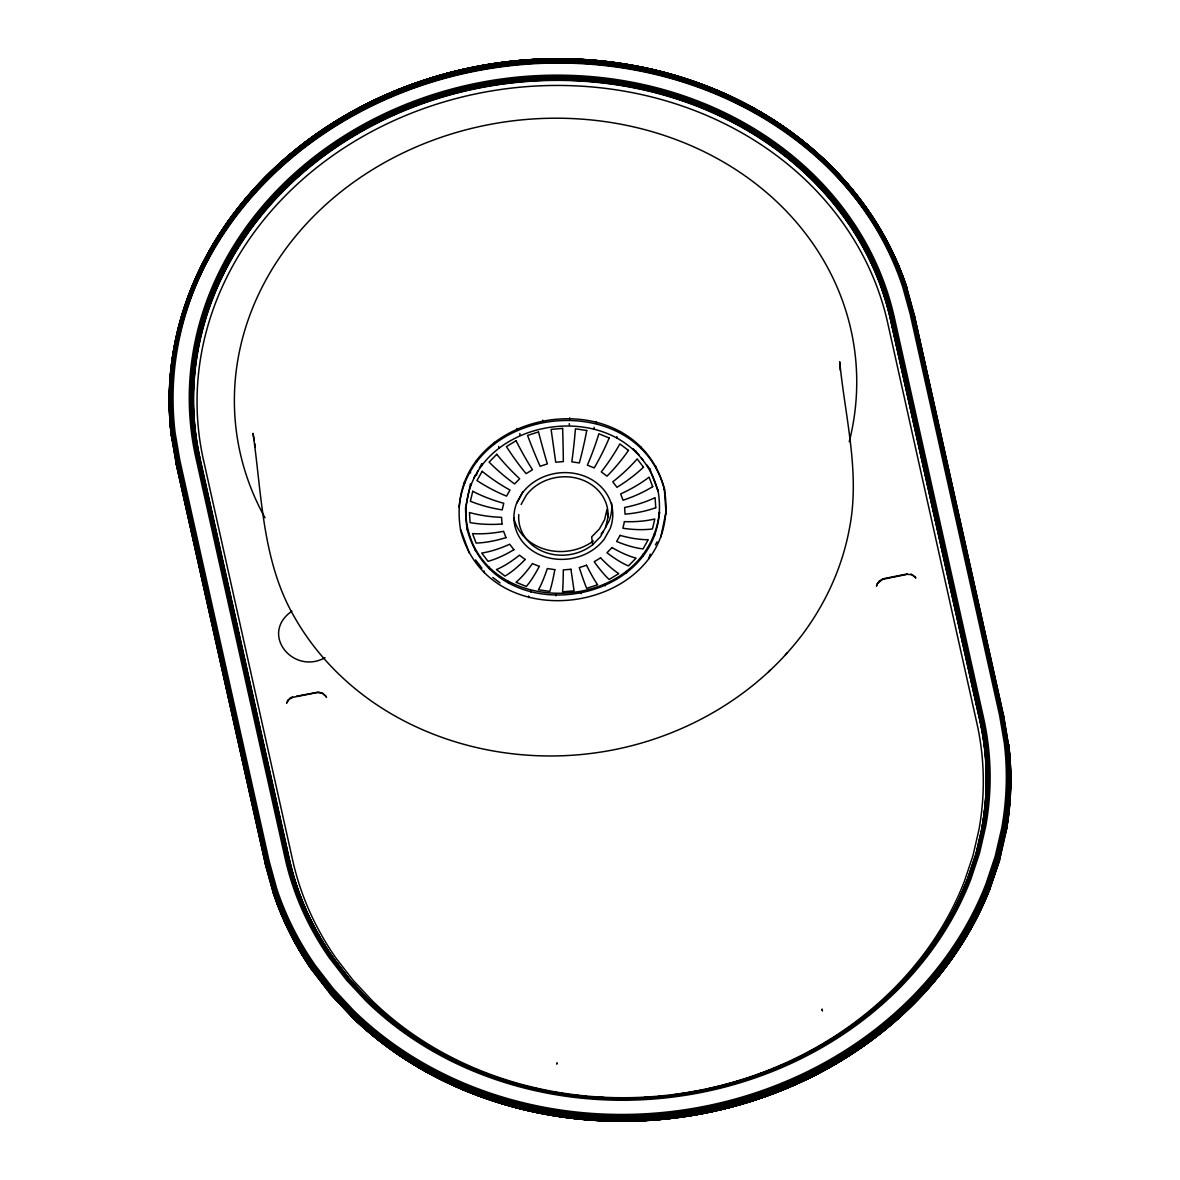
<?xml version="1.0" encoding="UTF-8"?>
<svg xmlns="http://www.w3.org/2000/svg" width="1180" height="1180" viewBox="0 0 1180 1180"><rect width="100%" height="100%" fill="white"/><g stroke="black" fill="none" stroke-linecap="round" stroke-linejoin="round"><path stroke-width="1.5" d="M286.711 703.192L287.964 699.961M876.534 586.224L876.696 585.177M460.761 530.912C439.373 410.124 633.144 373.308 664.325 488.55L664.532 490.113C684.002 610.03 491.559 645.342 460.761 530.912L460.569 529.348M664.532 490.113C638.528 387.114 469.375 403.029 459.123 507.238L458.917 505.674M657.909 489.833C678.072 603.054 496.426 637.643 467.192 529.628C448.946 417.263 629.264 384.164 658.115 491.396L649.856 468.962L646.625 464.773M605.606 527.504L607.936 517.4L606.933 509.568L604.602 519.672L599.396 528.979L591.667 536.871L592.67 544.703A44.781 39.132 -7.3 0 1 543.405 551.665A44.781 39.132 -7.3 0 1 518.772 514.583M465.554 507.577C465.658 622.185 647.466 620.031 659.458 512.017L659.65 513.58M664.325 488.55L665.977 512.223L660.771 537.225M975.845 854.173L982.173 827.15A352.717 308.187 -7.3 0 0 980.064 719.992L890.812 319.397A352.717 308.201 -7.3 0 0 478.121 87.468A352.717 308.201 -7.3 0 0 199.612 457.781L289.07 858.583A352.555 308.039 -7.3 0 0 332.849 957.349M1004.637 830.882L997.734 860.471L988.457 888.186A374.768 327.465 -7.3 0 1 352.466 1015.523L330.415 991.938L312.331 968.5A376.494 328.969 -7.3 0 1 296.696 943.705M999.947 852.83L989.489 885.634A376.258 328.763 -7.3 0 1 350.962 1013.473L330.577 991.584M1000.33 851.163L1004.947 831.118M1005.213 831.384L999.047 858.081L988.943 888.289A375.284 327.922 -7.3 0 1 352.068 1015.803L330.312 992.277M1005.404 831.635L999.254 858.347L989.179 888.319A375.535 328.143 -7.3 0 1 351.861 1015.906L330.267 992.867L312.154 969.4A376.789 329.235 -7.3 0 1 297.419 946.168M990.212 887.965L999.534 860.102L1006.127 831.472A376.789 329.235 -7.3 0 0 1008.708 745.303M286.784 702.734L290.162 697.955M876.637 585.56L877.006 584.159M975.904 853.937L967.187 880.015A352.555 308.039 -7.3 0 1 788.683 1062.236M998.487 857.536L989.179 885.339A375.963 328.497 -7.3 0 1 351.153 1013.074L330.784 991.215L312.73 967.807A375.963 328.497 -7.3 0 1 274.262 891.888M999.534 860.102L989.4 888.319A375.786 328.35 -7.3 0 1 351.684 1015.995L330.474 994.062L312.287 970.388A376.789 329.235 -7.3 0 1 273.155 892.567M999.578 859.866L989.932 888.216A376.376 328.866 -7.3 0 1 351.197 1016.098M876.947 584.543L878.997 581.209L882.788 578.893M473.741 478.121L475.363 475.216M477.797 470.879L476.381 475.348M479.404 467.988L481.838 463.637L482.045 465.215M516.619 503.27L522.371 492.96A49.531 43.277 -7.3 0 1 585.413 476.528A49.531 43.277 -7.3 0 1 610.09 528.714L604.322 539.024A49.531 43.277 -7.3 0 1 541.281 555.456A49.531 43.277 -7.3 0 1 516.619 503.27L522.696 492.001M521.103 504.494L526.31 495.172A44.781 39.132 -7.3 0 1 577.905 478.49A44.781 39.132 -7.3 0 1 607.936 517.4M650.21 554.202L648.675 558.863M655.387 544.939L657.113 541.841M1000.625 855.22L999.371 855.588M877.419 583.54L882.758 579.321L907.361 574.321L912.155 574.749L915.09 576.932M254.187 440.17L253.007 433.325C262.004 495.467 262.108 562.3 294.985 618.025C314.411 651.98 341.964 680.875 374.149 703C436.689 745.731 515.026 762.708 589.926 753.577C672.821 743.577 752.147 701.126 802.71 634.088C825.823 603.039 842.284 567.005 849.349 528.891C860.486 473.209 845.057 417.16 839.717 361.803L840.322 370.461M592.67 544.703L600.399 536.812L609.087 520.881A49.531 43.277 -7.3 0 0 611.624 503.241M768.608 671.833L770.466 669.96M785.423 654.679L787.458 652.614M291.888 611.152C259.202 633.925 293.26 675.388 325.016 657.702M288.525 699.607L292.743 697.38L317.376 692.513L322.052 693.206L325.636 695.875M327.288 989.932L328.571 989.887M290.959 697.528L292.743 696.967M331.123 994.194L312.213 968.824A376.656 329.117 -7.3 0 1 297.478 945.593M296.342 696.244L318.453 692.085L322.981 693.383L326.241 696.79M883.923 578.598L907.332 573.923M998.693 860.53L1004.755 832.254A375.284 327.922 -7.3 0 0 1007.337 746.439L1002.587 718.664L913.143 317.228L904.677 286.534A374.768 327.465 -7.3 0 0 902.936 281.43M911.004 574.026L915.577 577.669M632.923 448.621L639.088 454.993M492.798 577.477L500.04 582.891M368.263 999.534L349.118 978.987L332.155 956.995A353.218 308.629 -7.3 0 1 288.304 858.052L199.037 457.427A353.248 308.659 -7.3 0 1 477.959 86.583A353.248 308.659 -7.3 0 1 891.269 318.851L980.536 719.461A353.218 308.629 -7.3 0 1 982.63 826.767L976.494 853.376L967.762 879.513A353.218 308.629 -7.3 0 1 788.919 1062.074M330.798 994.209L351.345 1016.098A376.199 328.719 -7.3 0 0 989.769 888.275M330.385 993.84L351.08 1016.083A376.641 329.102 -7.3 0 0 990.153 888.068M641.242 457.781L643.395 460.584M475.57 559.925L481.971 568.229M332.657 957.187L349.885 979.488M330.636 957.172L347.687 979.267L366.921 999.917A354.929 310.119 -7.3 0 0 969.252 879.321L978.028 853.066L984.209 826.325A354.826 310.03 -7.3 0 0 982.099 718.546L892.817 317.863A354.9 310.104 -7.3 0 0 477.575 84.547A354.9 310.104 -7.3 0 0 197.34 457.103L286.593 857.786A354.929 310.119 -7.3 0 0 330.651 957.187M332.155 993.722L312.494 968.161A376.258 328.763 -7.3 0 1 296.873 943.381M328.365 989.976L313.467 970.683A375.535 328.143 -7.3 0 1 274.483 893.142L266.179 862.919M327.789 990.109L312.715 970.771A376.376 328.866 -7.3 0 1 273.642 893.054M915.429 577.315L915.798 578.097M326.078 696.421L326.536 697.38M461.233 531.059L469.36 553.184M914.5 315.96L906.638 287.212A376.656 329.117 -7.3 0 0 473.593 67.29A376.656 329.117 -7.3 0 0 171.351 434.417L176.499 464.227M914.397 316.373L906.196 286.843A376.258 328.763 -7.3 0 0 896.535 261.562M914.161 316.653L906.771 289.218A376.523 328.999 -7.3 0 0 473.873 69.369A376.523 328.999 -7.3 0 0 171.749 436.379M905.886 286.711L913.999 316.786M905.517 286.607L913.822 316.904L1003.265 718.369L1008.03 746.188A376.007 328.542 -7.3 0 1 1005.434 832.165M912.642 317.376L904.205 286.548A374.281 327.037 -7.3 0 0 894.588 261.385M266.857 862.388L275.235 893.009A374.768 327.465 -7.3 0 0 314.146 970.388M266.488 862.654L274.719 893.113A375.284 327.922 -7.3 0 0 313.688 970.609M265.913 863.2L274.247 893.142A375.786 328.35 -7.3 0 0 313.261 970.742M265.707 863.48L274.026 893.142A376.007 328.542 -7.3 0 0 313.069 970.786M265.574 863.745L273.819 893.113A376.199 328.719 -7.3 0 0 312.877 970.786M265.5 864.291L273.48 892.995A376.641 329.102 -7.3 0 0 312.464 970.683M273.259 892.803L265.633 865.265L176.174 463.784M914.176 314.5L1003.944 717.455M913.969 314.293L1003.841 717.853M913.718 314.116L1003.62 718.119M913.792 315.768L1003.457 718.251M912.169 313.718L1001.215 713.34M911.698 313.718L1002.086 718.797M894.307 317.391L983.604 718.119A356.316 311.328 -7.3 0 1 985.713 826.339L979.518 853.214L970.698 879.572A356.478 311.476 -7.3 0 1 365.741 1000.699L346.419 979.961L329.294 957.762A356.316 311.328 -7.3 0 1 285.058 857.978L195.777 457.235A356.449 311.461 -7.3 0 1 477.251 83.087A356.449 311.461 -7.3 0 1 894.293 317.391M203.462 459.861L292.684 860.323A349.295 305.207 -7.3 0 0 336.049 958.204L352.835 979.931L371.744 1000.242A349.162 305.089 -7.3 0 0 964.296 881.608L972.94 855.78L979.002 829.466A349.295 305.207 -7.3 0 0 976.907 723.325L887.685 322.878A349.192 305.104 -7.3 0 0 479.139 93.205A349.192 305.104 -7.3 0 0 203.447 459.861M288.613 858.199L199.361 457.589A352.953 308.408 -7.3 0 1 478.048 87.04A352.953 308.408 -7.3 0 1 891.003 319.116L980.27 719.726A352.938 308.393 -7.3 0 1 982.38 826.944L976.244 853.538L967.113 880.236A352.451 307.965 -7.3 0 1 671.228 1095.438M196.809 457.117L286.091 857.816A355.298 310.458 -7.3 0 0 330.208 957.334L347.274 979.459L366.538 1000.124A355.431 310.561 -7.3 0 0 969.709 879.365L978.515 853.081L984.695 826.295A355.298 310.458 -7.3 0 0 982.586 718.369L893.304 317.671A355.401 310.546 -7.3 0 0 477.458 84.046A355.401 310.546 -7.3 0 0 196.824 457.117M267.742 865.81L177.413 460.967L172.959 434.933M177.442 463.002L267.226 865.884M266.975 865.899L177.516 464.463L172.767 436.674A375.535 328.143 -7.3 0 1 474.124 70.623A375.535 328.143 -7.3 0 1 905.886 289.897L913.394 317.14L1002.838 718.576L1007.587 746.365A375.535 328.143 -7.3 0 1 1005.006 832.239M266.724 865.899L177.28 464.448L172.531 436.644A375.786 328.35 -7.3 0 1 474.065 70.372A375.786 328.35 -7.3 0 1 906.107 289.779L913.615 317.022L1003.059 718.473L1007.809 746.276A375.786 328.35 -7.3 0 1 1005.227 832.21M176.853 463.519L266.503 865.869M176.115 462.265L266.12 865.781M176.056 462.796L265.957 865.692M1003.62 715.995L1008.605 745.701A376.641 329.102 -7.3 0 1 1006.024 831.826M1003.723 717.514L1008.502 745.834M1003.457 717.322L1008.207 746.07A376.199 328.719 -7.3 0 1 1005.625 832.092M1001.613 715.139L1006.82 746.542A374.768 327.465 -7.3 0 1 1004.239 832.225M1001.127 715.11L1005.862 742.825A374.281 327.037 -7.3 0 1 1003.295 828.404L996.79 856.621L987.527 884.292A374.281 327.037 -7.3 0 1 352.333 1011.467L332.052 989.696L314.072 966.39A374.281 327.037 -7.3 0 1 275.206 889.115L267.713 861.946L178.283 460.539L173.549 432.824A374.281 327.037 -7.3 0 1 172.428 375.756M254.762 443.577L255.352 446.999M178.298 464.404L173.549 436.659A374.768 327.465 -7.3 0 1 474.272 71.361A374.768 327.465 -7.3 0 1 905.149 290.192M177.782 464.463L173.032 436.689A375.284 327.922 -7.3 0 1 474.168 70.889A375.284 327.922 -7.3 0 1 905.65 290.014M177.059 464.419L172.295 436.6A376.007 328.542 -7.3 0 1 474.006 70.107A376.007 328.542 -7.3 0 1 906.299 289.646M176.853 464.36L171.498 434.151A376.494 328.969 -7.3 0 1 170.422 423.443M176.277 464.02L171.292 434.948A376.789 329.235 -7.3 0 1 473.637 67.673A376.789 329.235 -7.3 0 1 906.845 287.684M665.977 512.223L666.184 513.787M655.741 466.262L655.933 467.826M649.856 468.962L650.062 470.525M654.384 533.98L654.59 535.543M640.784 446.896L640.991 448.459M635.858 450.804L636.05 452.368M643.056 554.246L643.262 555.81M620.503 431.747L620.71 433.311M616.845 436.615L617.052 438.178M626.226 571.415L626.433 572.993M596.254 421.865L596.461 423.428M594.13 427.352L594.322 428.915M605.06 584.336L605.251 585.914M569.704 417.912L569.911 419.49M569.247 423.65L569.453 425.213M580.973 592.124L581.179 593.688M542.667 420.169L542.874 421.747M555.647 594.233L555.839 595.797M519.834 433.547L520.041 435.11M516.973 428.473L517.179 430.051M530.764 590.531L530.971 592.095M528.64 596.018L528.832 597.582M498.668 446.468L498.86 448.031M494.376 442.264L494.582 443.827M508.049 581.268L508.255 582.846M476.425 460.598L476.617 462.162M489.036 567.078L489.243 568.657M484.11 570.987L484.301 572.566M470.377 471.41L470.569 472.974M470.702 485.467L470.51 483.903L465.643 507.444M475.039 548.936L475.23 550.5M464.33 482.222L464.522 483.785M466.985 528.05L467.192 529.628M982.04 827.372A352.555 308.039 -7.3 0 0 979.931 720.257L890.679 319.677A352.555 308.054 -7.3 0 0 478.18 87.866A352.555 308.054 -7.3 0 0 199.818 457.988M653.204 1097.061A352.555 308.039 -7.3 0 1 644.177 1097.651A352.938 308.393 -7.3 0 0 651.375 1097.061A352.717 308.187 -7.3 0 1 644.147 1097.548A353.218 308.629 -7.3 0 0 651.36 1097.09M617.081 1098.197A352.555 308.039 -7.3 0 1 609.883 1098.034M602.685 1097.739A352.555 308.039 -7.3 0 1 591.903 1097.061M586.519 1096.604A352.555 308.039 -7.3 0 1 554.571 1092.37M549.305 1091.426A352.555 308.039 -7.3 0 1 521.575 1085.113M519.864 1084.641A352.555 308.039 -7.3 0 1 491.308 1075.629M489.671 1075.024A352.555 308.039 -7.3 0 1 465.422 1065.142M463.843 1064.434A352.555 308.039 -7.3 0 1 368.883 999.799M967.32 879.808A352.717 308.187 -7.3 0 1 793.58 1059.861M787.178 1062.796A352.938 308.393 -7.3 0 1 706.909 1089.155A352.717 308.187 -7.3 0 0 787.104 1062.856A352.555 308.039 -7.3 0 1 671.199 1095.276A352.717 308.187 -7.3 0 0 701.569 1090.291A352.938 308.393 -7.3 0 1 678.382 1094.199M665.8 1095.792A352.717 308.187 -7.3 0 1 658.602 1096.515A352.938 308.393 -7.3 0 0 665.8 1095.763A353.218 308.629 -7.3 0 1 658.602 1096.5M604.44 1097.725A352.717 308.187 -7.3 0 1 593.643 1097.09A352.938 308.393 -7.3 0 0 604.396 1097.695A353.218 308.629 -7.3 0 1 593.555 1097.09M566.872 1094.229A352.717 308.187 -7.3 0 1 554.497 1092.282A352.938 308.393 -7.3 0 0 566.813 1094.199A353.218 308.629 -7.3 0 1 554.349 1092.267M491.219 1075.511A352.717 308.187 -7.3 0 0 519.79 1084.538A352.938 308.393 -7.3 0 1 465.186 1064.98M489.567 1074.921A352.717 308.187 -7.3 0 1 465.318 1065.038M463.74 1064.316A352.717 308.187 -7.3 0 1 368.735 999.652M332.686 957.187A352.717 308.187 -7.3 0 1 288.894 858.376M967.512 879.646A352.938 308.393 -7.3 0 1 793.668 1059.802M674.798 1094.686A352.938 308.393 -7.3 0 1 671.199 1095.143A353.218 308.629 -7.3 0 0 701.628 1090.276M463.607 1064.257A352.938 308.393 -7.3 0 1 368.558 999.548M288.658 858.185A352.938 308.393 -7.3 0 0 332.48 957.054L349.383 979.046L368.986 999.991A352.451 307.965 -7.3 0 0 463.917 1064.611M787.296 1062.811A353.218 308.629 -7.3 0 1 706.953 1089.169M586.372 1096.5A353.218 308.629 -7.3 0 1 570.294 1094.716M549.084 1091.308A353.218 308.629 -7.3 0 1 521.309 1084.981M519.598 1084.523A353.218 308.629 -7.3 0 1 368.322 999.504M981.967 827.608A352.451 307.965 -7.3 0 0 979.857 720.538L890.605 319.957A352.451 307.965 -7.3 0 0 478.239 88.205A352.451 307.965 -7.3 0 0 199.951 458.224L289.203 858.804A352.451 307.965 -7.3 0 0 332.967 957.555M655.018 1097.075A352.451 307.965 -7.3 0 1 644.192 1097.813M640.593 1097.99A352.451 307.965 -7.3 0 1 606.314 1098.064M602.715 1097.902A352.451 307.965 -7.3 0 1 590.148 1097.075M586.563 1096.781A352.451 307.965 -7.3 0 1 491.382 1075.806M489.73 1075.201A352.451 307.965 -7.3 0 1 465.495 1065.319M1006.348 742.884A374.768 327.465 -7.3 0 1 1003.782 828.581L997.262 856.813L987.985 884.528A374.768 327.465 -7.3 0 1 351.994 1011.865L331.683 990.064L313.688 966.745A374.768 327.465 -7.3 0 1 274.763 889.351L267.27 862.152L177.826 460.746L173.091 433.001A374.768 327.465 -7.3 0 1 171.41 413.428M1006.806 742.972A375.211 327.848 -7.3 0 1 1008.576 764.36M1008.708 767.929A375.211 327.848 -7.3 0 1 1004.224 828.758L997.705 857.034L988.427 884.794A375.211 327.848 -7.3 0 1 351.684 1012.278L331.344 990.448L313.32 967.084A375.211 327.848 -7.3 0 1 274.365 889.617M1008 750.2A375.609 328.188 -7.3 0 1 1008.694 759.138M1009.121 768.077A375.609 328.188 -7.3 0 1 1008.841 793.196M1008.354 800.365A375.609 328.188 -7.3 0 1 1004.652 828.98L998.118 857.285L988.825 885.059A375.609 328.188 -7.3 0 1 351.404 1012.676L331.049 990.831L312.995 967.452A375.609 328.188 -7.3 0 1 274.571 891.593M1008.369 750.362A375.963 328.497 -7.3 0 1 1008.959 757.516M1009.505 768.254A375.963 328.497 -7.3 0 1 1009.313 791.588M1008.428 804.155A375.963 328.497 -7.3 0 1 1007.867 809.539M1007.455 813.123A375.963 328.497 -7.3 0 1 1005.021 829.201M1008.517 748.754A376.258 328.763 -7.3 0 1 1009.284 757.693M1009.756 766.661A376.258 328.763 -7.3 0 1 1009.623 791.81M1008.576 806.176A376.258 328.763 -7.3 0 1 1008.192 809.76M1007.779 813.359A376.258 328.763 -7.3 0 1 1007.056 818.728M1006.525 822.312A376.258 328.763 -7.3 0 1 1005.331 829.452M295.988 941.788A376.258 328.763 -7.3 0 1 294.233 938.587M290.014 930.533A376.258 328.763 -7.3 0 1 273.996 892.169M1008.399 745.391A376.494 328.969 -7.3 0 1 1009.416 756.115M1009.77 761.498A376.494 328.969 -7.3 0 1 1009.697 795.644M1009.003 804.613A376.494 328.969 -7.3 0 1 1008.458 810.011M1008.044 813.595A376.494 328.969 -7.3 0 1 1007.322 818.979M1006.791 822.563A376.494 328.969 -7.3 0 1 1005.596 829.702M989.74 885.929A376.494 328.969 -7.3 0 1 350.814 1013.841M295.796 942.112A376.494 328.969 -7.3 0 1 291.49 934.088M285.118 921.019A376.494 328.969 -7.3 0 1 273.229 890.767M1008.384 743.843A376.656 329.117 -7.3 0 1 1009.608 756.351M1009.859 759.935A376.656 329.117 -7.3 0 1 1009.519 801.279M1009.21 804.863A376.656 329.117 -7.3 0 1 1008.664 810.262M1008.236 813.846A376.656 329.117 -7.3 0 1 1007.528 819.23M1006.997 822.814A376.656 329.117 -7.3 0 1 1006.112 828.183M989.932 886.21A376.656 329.117 -7.3 0 1 350.726 1014.181M293.053 937.628A376.656 329.117 -7.3 0 1 286.519 924.619M283.495 918.025A376.656 329.117 -7.3 0 1 273.096 891.048M1008.59 744.329A376.789 329.235 -7.3 0 1 1005.994 830.484L999.445 858.878L989.592 888.304A376.007 328.542 -7.3 0 1 351.507 1016.054M990.123 886.755A376.789 329.235 -7.3 0 1 350.681 1014.771M296.505 944.575A376.789 329.235 -7.3 0 1 284.173 920.223M283.436 918.571A376.789 329.235 -7.3 0 1 273.037 891.593M990.241 887.729A376.789 329.235 -7.3 0 1 350.799 1015.759M1008.369 745.952A376.376 328.866 -7.3 0 1 1005.788 832.018M264.999 517.769A311.786 272.418 -7.3 0 1 510.217 121.186A311.786 272.418 -7.3 0 1 849.261 441.689M172.722 372.187A374.281 327.037 -7.3 0 1 173.268 366.832M173.696 363.263A374.281 327.037 -7.3 0 1 175.805 349.015M178.623 334.855A374.281 327.037 -7.3 0 1 181.189 324.294M267.27 176.794A374.281 327.037 -7.3 0 1 272.447 171.675M308.364 141.128A374.281 327.037 -7.3 0 1 311.181 139.048M346.581 115.891A374.281 327.037 -7.3 0 1 351.197 113.251M358.986 108.988A374.281 327.037 -7.3 0 1 366.906 104.873M387.925 94.975A374.281 327.037 -7.3 0 1 392.881 92.851M396.2 91.465A374.281 327.037 -7.3 0 1 404.548 88.146M411.289 85.609A374.281 327.037 -7.3 0 1 442.19 75.623M445.671 74.65A374.281 327.037 -7.3 0 1 450.922 73.263M454.433 72.378A374.281 327.037 -7.3 0 1 461.483 70.682M516.928 61.64A374.281 327.037 -7.3 0 1 520.557 61.316M531.413 60.49A374.281 327.037 -7.3 0 1 535.027 60.283M578.436 60.18A374.281 327.037 -7.3 0 1 583.849 60.475M594.646 61.286A374.281 327.037 -7.3 0 1 600.03 61.788M623.188 64.767A374.281 327.037 -7.3 0 1 626.727 65.343M668.5 74.576A374.281 327.037 -7.3 0 1 680.388 78.072M687.114 80.225A374.281 327.037 -7.3 0 1 695.448 83.087M711.85 89.341A374.281 327.037 -7.3 0 1 719.903 92.733M747.648 106.171A374.281 327.037 -7.3 0 1 750.864 107.911M836.9 174.227A374.281 327.037 -7.3 0 1 839.275 176.794M878.156 229.2A374.281 327.037 -7.3 0 1 880.885 233.92M171.262 409.844A374.768 327.465 -7.3 0 1 171.1 404.489M171.38 384.798A374.768 327.465 -7.3 0 1 171.956 375.86M173.696 359.767A374.768 327.465 -7.3 0 1 174.197 356.198M222.74 230.867A374.768 327.465 -7.3 0 1 226.708 224.967M229.776 220.601A374.768 327.465 -7.3 0 1 231.855 217.71M241.635 204.922A374.768 327.465 -7.3 0 1 250.868 193.874M254.452 189.818A374.768 327.465 -7.3 0 1 260.588 183.166M265.647 177.929A374.768 327.465 -7.3 0 1 276.091 167.737M288.377 156.719A374.768 327.465 -7.3 0 1 299.764 147.338M303.894 144.108A374.768 327.465 -7.3 0 1 312.317 137.809M316.594 134.727A374.768 327.465 -7.3 0 1 323.836 129.741M325.296 128.753A374.768 327.465 -7.3 0 1 366.685 104.622M374.709 100.669A374.768 327.465 -7.3 0 1 409.43 85.963M411.127 85.344A374.768 327.465 -7.3 0 1 442.072 75.328M443.813 74.856A374.768 327.465 -7.3 0 1 450.819 72.983M454.329 72.083A374.768 327.465 -7.3 0 1 472.029 68.071M473.8 67.717A374.768 327.465 -7.3 0 1 477.369 67.009M480.939 66.346A374.768 327.465 -7.3 0 1 484.508 65.711M488.092 65.107A374.768 327.465 -7.3 0 1 498.875 63.455M502.474 62.983A374.768 327.465 -7.3 0 1 506.087 62.525M513.3 61.699A374.768 327.465 -7.3 0 1 520.528 61.006M527.784 60.431A374.768 327.465 -7.3 0 1 535.027 59.988M578.495 59.87A374.768 327.465 -7.3 0 1 587.522 60.416M594.72 60.977A374.768 327.465 -7.3 0 1 603.688 61.861M609.057 62.481A374.768 327.465 -7.3 0 1 612.626 62.938M616.196 63.425A374.768 327.465 -7.3 0 1 619.751 63.927M623.306 64.472A374.768 327.465 -7.3 0 1 628.615 65.343M632.141 65.962A374.768 327.465 -7.3 0 1 635.666 66.611M637.421 66.95A374.768 327.465 -7.3 0 1 640.932 67.644M644.428 68.366A374.768 327.465 -7.3 0 1 666.951 73.824M668.662 74.281A374.768 327.465 -7.3 0 1 697.306 83.411M703.9 85.845A374.768 327.465 -7.3 0 1 726.511 95.315M736.497 100.049A374.768 327.465 -7.3 0 1 765.333 115.876M768.431 117.779A374.768 327.465 -7.3 0 1 780.555 125.685M789.39 131.895A374.768 327.465 -7.3 0 1 793.727 135.095M804.996 143.916A374.768 327.465 -7.3 0 1 811.811 149.639M814.48 151.984A374.768 327.465 -7.3 0 1 827.446 164.02M837.284 174.065A374.768 327.465 -7.3 0 1 842.019 179.242M853.627 192.945A374.768 327.465 -7.3 0 1 858.17 198.756M895.768 262.993A374.768 327.465 -7.3 0 1 901.107 276.371M172.073 427.868A375.211 327.848 -7.3 0 1 171.321 418.959M170.834 410.021A375.211 327.848 -7.3 0 1 170.672 404.651M181.764 319.131A375.211 327.848 -7.3 0 1 190.393 293.082M191.057 291.372A375.211 327.848 -7.3 0 1 193.638 284.941M195.659 280.147A375.211 327.848 -7.3 0 1 199.981 270.633M203.034 264.35A375.211 327.848 -7.3 0 1 204.612 261.237M206.234 258.125A375.211 327.848 -7.3 0 1 207.887 255.042M212.179 247.357A375.211 327.848 -7.3 0 1 216.692 239.776M220.454 233.788A375.211 327.848 -7.3 0 1 231.501 217.651M234.687 213.344A375.211 327.848 -7.3 0 1 250.544 193.786M254.128 189.729A375.211 327.848 -7.3 0 1 506.058 62.275M509.657 61.861A375.211 327.848 -7.3 0 1 520.528 60.77M524.156 60.46A375.211 327.848 -7.3 0 1 535.042 59.738M538.655 59.561A375.211 327.848 -7.3 0 1 574.94 59.472M578.554 59.634A375.211 327.848 -7.3 0 1 591.195 60.431M594.808 60.741A375.211 327.848 -7.3 0 1 603.777 61.626M609.146 62.245A375.211 327.848 -7.3 0 1 667.113 73.588M668.824 74.06A375.211 327.848 -7.3 0 1 780.85 125.508M782.34 126.54A375.211 327.848 -7.3 0 1 798.314 138.208M802.533 141.526A375.211 327.848 -7.3 0 1 827.8 163.887M837.638 173.962A375.211 327.848 -7.3 0 1 843.553 180.437M850.367 188.387A375.211 327.848 -7.3 0 1 855.839 195.157M862.138 203.447A375.211 327.848 -7.3 0 1 866.15 209.081M868.244 212.09A375.211 327.848 -7.3 0 1 872.286 218.197M876.194 224.377A375.211 327.848 -7.3 0 1 878.082 227.504M891.756 253.11A375.211 327.848 -7.3 0 1 893.275 256.399M899.617 271.326A375.211 327.848 -7.3 0 1 903.969 283.156M171.705 428.075A375.609 328.188 -7.3 0 1 171.203 422.735M170.451 410.212A375.609 328.188 -7.3 0 1 170.348 406.628M170.304 404.843A375.609 328.188 -7.3 0 1 170.245 397.675M171.159 376.14A375.609 328.188 -7.3 0 1 171.469 372.556M172.015 367.187A375.609 328.188 -7.3 0 1 172.442 363.602M175.879 342.185A375.609 328.188 -7.3 0 1 179.508 326.255M181.396 319.219A375.609 328.188 -7.3 0 1 216.368 239.791M217.297 238.286A375.609 328.188 -7.3 0 1 250.249 193.741M253.847 189.685A375.609 328.188 -7.3 0 1 506.028 62.098M507.843 61.891A375.609 328.188 -7.3 0 1 798.609 138.104M801.441 140.317A375.609 328.188 -7.3 0 1 830.632 166.306M837.977 173.903A375.609 328.188 -7.3 0 1 848.479 185.673M850.721 188.343A375.609 328.188 -7.3 0 1 859.379 199.243M862.492 203.417A375.609 328.188 -7.3 0 1 874.631 221.265M876.563 224.377A375.609 328.188 -7.3 0 1 879.38 229.068M882.124 233.802A375.609 328.188 -7.3 0 1 894.411 258.066M897.302 264.689A375.609 328.188 -7.3 0 1 900.679 273.052M902.567 278.126A375.609 328.188 -7.3 0 1 904.957 284.911M171.557 430.095A375.963 328.497 -7.3 0 1 170.879 422.956M170.2 412.218A375.963 328.497 -7.3 0 1 170.023 406.834M169.979 405.05A375.963 328.497 -7.3 0 1 170.185 387.099M170.834 376.317A375.963 328.497 -7.3 0 1 171.498 369.148M171.897 365.564A375.963 328.497 -7.3 0 1 172.575 360.18M173.091 356.611A375.963 328.497 -7.3 0 1 216.088 239.85M217.017 238.345A375.963 328.497 -7.3 0 1 554.04 58.852A375.963 328.497 -7.3 0 1 881.563 232.268M882.463 233.846A375.963 328.497 -7.3 0 1 895.502 259.792M896.225 261.444A375.963 328.497 -7.3 0 1 905.311 285M171.705 433.901A376.258 328.763 -7.3 0 1 170.613 423.192M170.127 416.039A376.258 328.763 -7.3 0 1 169.743 407.071M169.714 405.271A376.258 328.763 -7.3 0 1 170.436 378.323M170.569 376.523A376.258 328.763 -7.3 0 1 173.976 349.649M174.286 347.864A376.258 328.763 -7.3 0 1 506.014 61.95A376.258 328.763 -7.3 0 1 895.812 259.91M170.141 419.859A376.494 328.969 -7.3 0 1 169.537 407.307M169.507 405.522A376.494 328.969 -7.3 0 1 489.759 64.266A376.494 328.969 -7.3 0 1 906.447 287.006M171.41 435.922A376.789 329.235 -7.3 0 1 473.755 68.647A376.789 329.235 -7.3 0 1 906.963 288.658M171.616 436.275A376.641 329.102 -7.3 0 1 473.844 69.163A376.641 329.102 -7.3 0 1 906.86 289.07M172.088 436.541A376.199 328.719 -7.3 0 1 473.962 69.856A376.199 328.719 -7.3 0 1 906.491 289.513M219.731 238.862A372.733 325.68 -7.3 0 0 175.068 432.485L179.788 460.126L269.217 861.459L276.681 888.54A372.733 325.68 -7.3 0 0 315.385 965.506L333.291 988.707L353.484 1010.39A372.733 325.68 -7.3 0 0 986.038 883.746L995.256 856.179L1001.746 828.095A372.733 325.68 -7.3 0 0 1004.298 742.869L999.578 715.227L910.163 313.895L902.685 286.814A372.733 325.68 -7.3 0 0 823.36 162.53M223.492 232.917A372.733 325.68 -7.3 0 1 233.522 218.359M237.755 212.666A372.733 325.68 -7.3 0 1 239.924 209.848M243.242 205.644A372.733 325.68 -7.3 0 1 245.499 202.871M247.77 200.113A372.733 325.68 -7.3 0 1 254.806 191.971M257.211 189.287A372.733 325.68 -7.3 0 1 263.346 182.694M780.732 127.853A372.733 325.68 -7.3 0 1 786.588 131.968M799.406 141.644A372.733 325.68 -7.3 0 1 802.179 143.857M811.663 151.822A372.733 325.68 -7.3 0 1 815.631 155.332M183.107 319.043A373.78 326.609 -7.3 0 0 174.035 432.691L178.77 460.377L268.199 861.754L275.678 888.894A373.78 326.609 -7.3 0 0 314.5 966.081L332.45 989.342L352.702 1011.083A373.78 326.609 -7.3 0 0 987.04 884.086L996.289 856.444L1002.779 828.271A373.78 326.609 -7.3 0 0 1005.36 742.81L1000.625 715.11L911.196 313.733L903.703 286.593A373.78 326.609 -7.3 0 0 875.84 226.206M183.593 317.302A373.78 326.609 -7.3 0 1 192.355 291.401M426.776 80.653A373.78 326.609 -7.3 0 1 435.391 77.969M848.125 187.546A373.78 326.609 -7.3 0 1 850.485 190.393M864.896 209.421A373.78 326.609 -7.3 0 1 867.993 213.934M870.014 216.972A373.78 326.609 -7.3 0 1 873.938 223.108M789.022 1062.177A353.602 308.968 -7.3 0 0 968.057 879.41L976.819 853.258L982.955 826.605A353.558 308.924 -7.3 0 0 980.846 719.195L891.593 318.57A353.602 308.968 -7.3 0 0 477.871 86.096A353.602 308.968 -7.3 0 0 198.683 457.294L287.935 857.934A353.558 308.924 -7.3 0 0 331.831 956.965L348.808 978.987L367.968 999.548A353.602 308.968 -7.3 0 0 519.407 1084.656M787.399 1062.915A353.602 308.968 -7.3 0 1 671.199 1095.32M653.13 1097.105A353.602 308.968 -7.3 0 1 644.088 1097.695M624.161 1098.285A353.602 308.968 -7.3 0 1 609.691 1098.079M604.278 1097.872A353.602 308.968 -7.3 0 1 591.652 1097.105M586.254 1096.648A353.602 308.968 -7.3 0 1 521.118 1085.113M671.214 1095.497A354 309.322 -7.3 0 0 968.411 879.336L977.173 853.155L983.323 826.487A353.941 309.263 -7.3 0 0 981.229 718.959L891.962 318.32A354 309.308 -7.3 0 0 477.782 85.58A354 309.308 -7.3 0 0 198.269 457.206L287.522 857.845A353.941 309.263 -7.3 0 0 331.462 956.995L348.469 979.031L367.659 999.622A354 309.322 -7.3 0 0 640.445 1098.064M654.944 1097.149A354 309.322 -7.3 0 1 644.074 1097.872M603.319 531.192A49.531 43.277 -7.3 0 1 601.151 533.861M593.363 541A49.531 43.277 -7.3 0 1 513.816 517.873M822.386 1010.714L822.091 1009.313L822.386 1010.714M983.751 826.384L977.586 853.096L968.81 879.307A354.443 309.706 -7.3 0 1 367.305 999.74L348.1 979.135L331.064 957.054A354.369 309.632 -7.3 0 1 287.065 857.801L197.798 457.147A354.428 309.691 -7.3 0 1 477.679 85.063A354.428 309.691 -7.3 0 1 892.36 318.084L981.642 718.738A354.369 309.632 -7.3 0 1 983.751 826.384M472.752 491.278L470.392 501.249A73.573 34.633 9.3 0 0 502.193 509.878L503.757 503.27A73.558 33.246 17.1 0 1 472.752 491.278M624.441 521.634L622.893 528.242A73.558 33.246 17.1 0 0 652.452 528.965L654.812 518.979A73.573 34.633 9.3 0 1 624.441 521.634M482.163 471.336L476.956 480.525A73.573 31.123 25.7 0 0 506.545 496.131L509.996 490.039A73.558 28.704 33.1 0 1 482.163 471.336M620.09 535.381L616.639 541.473A73.558 28.704 33.1 0 0 643.041 548.907L648.233 539.717A73.573 31.123 25.7 0 1 620.09 535.381M496.75 454.3L489.11 462.118A73.573 25.606 40.9 0 0 514.598 483.933L519.672 478.755A73.558 22.317 47.8 0 1 496.75 454.3M612.037 547.579L606.977 552.756A73.558 22.317 47.8 0 0 628.439 565.928L636.094 558.125A73.573 25.606 40.9 0 1 612.037 547.579M557.034 1063.077L556.872 1063.873L557.034 1063.077M516.043 440.745L506.426 446.615A73.573 18.275 55.3 0 0 526.074 473.652L532.46 469.773A73.558 14.322 61.8 0 1 516.043 440.745M600.561 557.845L594.189 561.739A73.558 14.322 61.8 0 0 609.146 579.483L618.777 573.613A73.573 18.275 55.3 0 1 600.561 557.845M538.508 431.924L527.578 435.45A73.573 9.676 68.9 0 0 540.101 466.262L547.358 463.917A73.558 5.354 75.2 0 1 538.508 431.924M586.534 565.25L579.292 567.595A73.558 5.354 75.2 0 0 586.681 588.319L597.626 584.779A73.573 9.676 68.9 0 1 586.534 565.25M562.624 428.414L551.104 429.387L555.706 462.221L563.332 461.587A73.558 3.983 88.3 0 0 562.624 428.414M570.943 569.276L563.303 569.911A73.558 3.983 88.3 0 1 562.58 591.814L574.085 590.856L570.943 569.276M586.726 430.494L575.427 428.812A73.573 8.835 -84.7 0 1 571.828 461.852L579.321 462.958A73.558 13.054 -78.4 0 0 586.726 430.494M554.821 569.66L547.328 568.539A73.558 13.054 -78.4 0 1 538.464 589.749L549.777 591.431A73.573 8.835 -84.7 0 0 554.821 569.66M609.19 437.987L598.865 433.768A73.573 17.508 -71.2 0 1 587.36 465.141L594.204 467.929A73.558 21.225 -64.5 0 0 609.19 437.987M539.275 566.371L532.431 563.583A73.558 21.225 -64.5 0 1 516.014 582.256L526.324 586.46A73.573 17.508 -71.2 0 0 539.275 566.371M628.483 450.391L619.839 443.946A73.573 24.987 -56.8 0 1 601.269 471.882L606.992 476.16A73.558 27.966 -49.7 0 0 628.483 450.391M525.144 559.482L519.451 555.175A73.558 28.069 -49.4 0 1 496.411 569.586L505.011 576.076A73.573 25.105 -56.6 0 0 525.144 559.482M643.484 467.192L637.171 458.917A73.573 30.857 -41.2 0 1 612.759 481.809L616.948 487.296A73.558 32.848 -33.6 0 0 643.484 467.192M513.89 549.703L509.686 544.216A73.558 32.848 -33.6 0 1 481.706 553.051L488.033 561.326A73.573 30.857 -41.2 0 0 513.89 549.688M652.688 486.662L649.074 477.163A73.573 34.486 -24.8 0 1 620.65 493.904L623.04 500.202A73.558 35.4 -16.8 0 0 652.688 486.662M505.984 537.608L503.595 531.31A73.558 35.4 -16.8 0 1 472.516 533.581L476.115 543.08A73.573 34.486 -24.8 0 0 505.984 537.608M655.741 507.725L655.092 497.65A73.573 35.784 -7.8 0 1 624.633 507.489L625.061 514.17A73.558 35.533 0.3 0 0 655.741 507.725M502.002 524.023L501.574 517.341A73.558 35.533 0.3 0 1 469.448 512.504L470.097 522.593A73.573 35.784 -7.8 0 0 502.002 524.023M658.617 1096.604A352.555 308.039 -7.3 0 0 667.615 1095.689A353.602 308.968 -7.3 0 1 658.558 1096.648M570.427 1094.716A352.717 308.187 -7.3 0 0 586.475 1096.515A352.938 308.393 -7.3 0 1 570.368 1094.686M521.501 1084.995A352.717 308.187 -7.3 0 0 549.231 1091.323A352.938 308.393 -7.3 0 1 521.413 1084.966M658.632 1096.781A352.451 307.965 -7.3 0 0 669.429 1095.66A354 309.322 -7.3 0 1 658.573 1096.84"/></g></svg>
